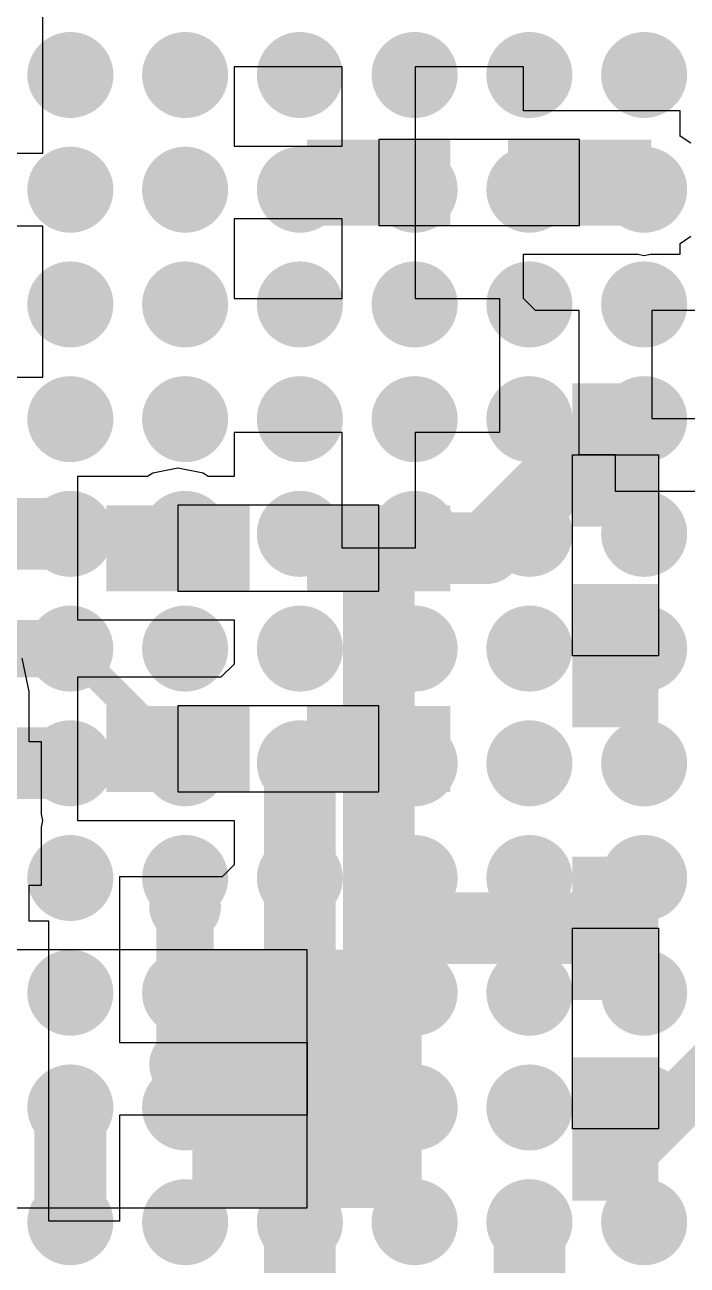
# Model space of a CAD drawing. Header units: millimetres. Extents: x 15 to 122, y 23 to 96.
# Drawn here: x 60.841 to 63.15, y 60.85 to 65.175 of the extents above; entities that cross this region are included whole.
import ezdxf

# ---------------------------------------------------------------- set-up
doc = ezdxf.new("R2010")
doc.units = ezdxf.units.MM
for name, color, linetype in [('Bottom Modules', 3, 'Continuous'), ('BottomLayer', 5, 'Continuous'), ('BottomPaste', 16, 'Continuous'), ('TopLayer', 1, 'Continuous'), ('TopPaste', 8, 'Continuous'), ('TopSolder', 216, 'Continuous')]:
    doc.layers.add(name, color=color, linetype=linetype)

msp = doc.modelspace()

# ---------------------------------------------------------------- linework, layer by layer
at = {"layer": 'Bottom Modules'}
for points in [[(62.075, 64.775), (62.075, 64.475), (62.775, 64.475), (62.775, 64.775)], [(63.05, 63.675), (63.05, 62.975), (62.75, 62.975), (62.75, 63.675)], [(61.375, 63.5), (61.375, 63.2), (62.075, 63.2), (62.075, 63.5)], [(61.375, 62.8), (61.375, 62.5), (62.075, 62.5), (62.075, 62.8)], [(63.05, 62.025), (63.05, 61.325), (62.75, 61.325), (62.75, 62.025)], [(61.825, 61.05), (61.825, 61.95), (60.425, 61.95), (60.425, 61.05)]]:
    msp.add_lwpolyline(points, close=True, dxfattribs=at)
at = {"layer": 'BottomLayer'}
for p, q in [((60.904, 64.727), (60.904, 65.254)), ((61.948, 65.029), (61.571, 65.029)), ((61.571, 65.029), (61.571, 64.752)), ((61.948, 64.752), (61.948, 65.029)), ((62.579, 65.029), (62.202, 65.029)), ((62.202, 65.029), (62.202, 64.625)), ((62.579, 64.875), (62.579, 65.029)), ((63.125, 64.875), (62.579, 64.875)), ((63.125, 64.7871), (63.125, 64.875)), ((61.571, 64.752), (61.948, 64.752)), ((63.1622, 64.7622), (63.125, 64.7871)), ((60.327, 64.727), (60.904, 64.727)), ((62.202, 64.625), (62.202, 64.221)), ((61.948, 64.498), (61.571, 64.498)), ((61.571, 64.498), (61.571, 64.221)), ((61.948, 64.221), (61.948, 64.498)), ((60.904, 64.473), (60.327, 64.473)), ((60.904, 63.946), (60.904, 64.473)), ((63.125, 64.4129), (63.1622, 64.4378)), ((63.125, 64.375), (63.125, 64.4129)), ((62.579, 64.2497), (62.579, 64.375)), ((62.579, 64.375), (62.9778, 64.375)), ((62.9778, 64.375), (63, 64.3706)), ((63, 64.3706), (63.0222, 64.375)), ((63.0222, 64.375), (63.125, 64.375)), ((62.579, 64.221), (62.579, 64.2497)), ((62.579, 64.2497), (62.579, 64.2497)), ((62.579, 64.2497), (62.579, 64.2497)), ((61.571, 64.221), (61.948, 64.221)), ((62.202, 64.221), (62.496, 64.221)), ((62.496, 64.221), (62.496, 64.221)), ((62.496, 64.221), (62.496, 64.221)), ((62.496, 64.221), (62.496, 64.179)), ((62.621, 64.179), (62.579, 64.221)), ((62.579, 64.221), (62.579, 64.221)), ((62.579, 64.221), (62.579, 64.221)), ((62.579, 64.221), (62.579, 64.221)), ((62.579, 64.221), (62.579, 64.221)), ((62.579, 64.221), (62.579, 64.221)), ((62.579, 64.221), (62.579, 64.221)), ((62.496, 64.179), (62.496, 64.179)), ((62.496, 64.179), (62.496, 64.1503)), ((62.496, 64.1503), (62.496, 64.1503)), ((62.496, 64.1503), (62.496, 64.1503)), ((62.496, 64.1503), (62.496, 63.754)), ((62.773, 64.179), (62.621, 64.179)), ((62.773, 63.675), (62.773, 64.179)), ((63.304, 64.179), (63.027, 64.179)), ((63.027, 64.179), (63.027, 63.802)), ((60.327, 63.946), (60.904, 63.946)), ((63.027, 63.802), (63.304, 63.802)), ((61.948, 63.754), (61.571, 63.754)), ((61.571, 63.754), (61.571, 63.6)), ((61.948, 63.35), (61.948, 63.754)), ((62.496, 63.754), (62.202, 63.754)), ((62.202, 63.754), (62.202, 63.35)), ((62.9, 63.675), (62.773, 63.675)), ((62.9, 63.548), (62.9, 63.675)), ((61.375, 63.6294), (61.2872, 63.6119)), ((61.4628, 63.6119), (61.375, 63.6294)), ((61.2693, 63.6), (61.025, 63.6)), ((61.025, 63.6), (61.025, 63.1)), ((61.2872, 63.6119), (61.2693, 63.6)), ((61.4807, 63.6), (61.4628, 63.6119)), ((61.571, 63.6), (61.4807, 63.6)), ((63.304, 63.548), (62.9, 63.548)), ((62.202, 63.35), (61.948, 63.35)), ((61.025, 63.1), (61.571, 63.1)), ((61.571, 63.1), (61.571, 62.946)), ((60.8559, 62.85), (60.8326, 62.9671)), ((61.571, 62.946), (61.525, 62.9)), ((61.571, 62.946), (61.571, 62.946)), ((61.571, 62.946), (61.571, 62.946)), ((61.525, 62.9), (61.025, 62.9)), ((61.025, 62.9), (61.025, 62.4)), ((60.8559, 62.675), (60.8559, 62.85)), ((60.9, 62.675), (60.8559, 62.675)), ((60.9, 62.4222), (60.9, 62.675)), ((60.9044, 62.4), (60.9, 62.4222)), ((60.9, 62.3778), (60.9044, 62.4)), ((60.9, 62.175), (60.9, 62.3778)), ((61.025, 62.4), (61.571, 62.4)), ((61.571, 62.4), (61.571, 62.246)), ((61.571, 62.246), (61.529, 62.204)), ((61.571, 62.246), (61.571, 62.246)), ((61.571, 62.246), (61.571, 62.246)), ((61.529, 62.204), (61.171, 62.204)), ((61.171, 62.204), (61.171, 61.627)), ((60.8559, 62.05), (60.8559, 62.175)), ((60.8559, 62.175), (60.9, 62.175)), ((60.925, 62.05), (60.8559, 62.05)), ((60.925, 61.004), (60.925, 62.05)), ((61.171, 61.627), (61.825, 61.627)), ((61.825, 61.627), (61.825, 61.373)), ((61.825, 61.373), (61.171, 61.373)), ((61.171, 61.373), (61.171, 61.004)), ((61.171, 61.004), (60.925, 61.004))]:
    msp.add_line(p, q, dxfattribs=at)
for points, const_width in [([(61.8875, 64.625, 1), (62.0125, 64.625, 1)], 0.125), ([(62.1375, 64.625, 1), (62.2625, 64.625, 1)], 0.125), ([(62.9375, 64.6, 1), (63.0625, 64.6, 1)], 0.125), ([(62.8375, 63.8, 1), (62.9625, 63.8, 1)], 0.125), ([(62.7125, 63.675, 1), (62.8375, 63.675, 1)], 0.125), ([(62.7125, 63.675, 1), (62.8375, 63.675, 1)], 0.125), ([(62.8375, 63.675, 1), (62.9625, 63.675, 1)], 0.125), ([(62.8375, 63.548, 1), (62.9625, 63.548, 1)], 0.125), ([(61.3125, 63.4, 1), (61.4375, 63.4, 1)], 0.125), ([(61.8855, 63.35, 1), (62.0105, 63.35, 1)], 0.125), ([(62.0125, 63.35, 1), (62.1375, 63.35, 1)], 0.125), ([(62.0125, 63.35, 1), (62.1375, 63.35, 1)], 0.125), ([(62.0125, 63.35, 1), (62.1375, 63.35, 1)], 0.125), ([(62.1395, 63.35, 1), (62.2645, 63.35, 1)], 0.125), ([(62.1395, 63.35, 1), (62.2645, 63.35, 1)], 0.125), ([(62.1395, 63.35, 1), (62.2645, 63.35, 1)], 0.125), ([(62.3875, 63.35, 1), (62.5125, 63.35, 1)], 0.125), ([(62.3875, 63.35, 1), (62.5125, 63.35, 1)], 0.125), ([(62.3875, 63.35, 1), (62.5125, 63.35, 1)], 0.125), ([(62.3875, 63.35, 1), (62.5125, 63.35, 1)], 0.125), ([(62.3875, 63.35, 1), (62.5125, 63.35, 1)], 0.125), ([(62.8375, 62.975, 1), (62.9625, 62.975, 1)], 0.125), ([(61.2625, 62.65, 1), (61.3875, 62.65, 1)], 0.125), ([(61.8375, 62.65, 1), (61.9625, 62.65, 1)], 0.125), ([(62.0125, 62.65, 1), (62.1375, 62.65, 1)], 0.125), ([(62.0125, 62.65, 1), (62.1375, 62.65, 1)], 0.125), ([(62.0125, 62.65, 1), (62.1375, 62.65, 1)], 0.125), ([(62.0875, 62.65, 1), (62.2125, 62.65, 1)], 0.125), ([(62.0875, 62.65, 1), (62.2125, 62.65, 1)], 0.125), ([(62.8375, 62.15, 1), (62.9625, 62.15, 1)], 0.125), ([(62.0375, 62.025, 1), (62.1625, 62.025, 1)], 0.125), ([(62.8375, 62.025, 1), (62.9625, 62.025, 1)], 0.125), ([(62.8375, 61.9, 1), (62.9625, 61.9, 1)], 0.125), ([(61.5125, 61.825, 1), (61.6375, 61.825, 1)], 0.125), ([(61.7875, 61.85, 1), (61.9125, 61.85, 1)], 0.125), ([(62.0375, 61.85, 1), (62.1625, 61.85, 1)], 0.125), ([(62.0125, 61.75, 1), (62.1375, 61.75, 1)], 0.125), ([(62.0125, 61.75, 1), (62.1375, 61.75, 1)], 0.125), ([(61.5125, 61.575, 1), (61.6375, 61.575, 1)], 0.125), ([(62.0375, 61.575, 1), (62.1625, 61.575, 1)], 0.125), ([(61.7625, 61.5, 1), (61.8875, 61.5, 1)], 0.125), ([(62.8375, 61.375, 1), (62.9625, 61.375, 1)], 0.125), ([(62.9375, 61.2875, 1), (63.0375, 61.2875, 1)], 0.1), ([(62.9375, 61.2875, 1), (63.0375, 61.2875, 1)], 0.1), ([(62.8, 61.25, 1), (62.9, 61.25, 1)], 0.1), ([(62.85, 61.25, 1), (62.95, 61.25, 1)], 0.1), ([(62.85, 61.25, 1), (62.95, 61.25, 1)], 0.1), ([(62.85, 61.25, 1), (62.95, 61.25, 1)], 0.1), ([(62.85, 61.25, 1), (62.95, 61.25, 1)], 0.1), ([(62.9, 61.25, 1), (63, 61.25, 1)], 0.1), ([(62.9, 61.25, 1), (63, 61.25, 1)], 0.1), ([(62.9125, 61.2625, 1), (63.0125, 61.2625, 1)], 0.1), ([(62.9125, 61.2625, 1), (63.0125, 61.2625, 1)], 0.1), ([(61.6375, 61.175, 1), (61.7625, 61.175, 1)], 0.125)]:
    msp.add_lwpolyline(points, format="xyb", close=True, dxfattribs=dict(at, const_width=const_width))
for points, const_width in [([(62.45, 63.35), (62.775, 63.675)], 0.25), ([(62.775, 63.675), (62.9, 63.675)], 0.25), ([(62.075, 63.35), (62.202, 63.35)], 0.25), ([(62.075, 62.65), (62.075, 63.35)], 0.25), ([(62.075, 63.35), (62.45, 63.35)], 0.25), ([(62.202, 63.35), (62.45, 63.35)], 0.25), ([(62.45, 63.35), (62.45, 63.35)], 0.25), ([(62.075, 62.65), (62.15, 62.65)], 0.25), ([(62.075, 61.75), (62.075, 62.65)], 0.25), ([(62.1, 62.025), (62.9, 62.025)], 0.25), ([(61.825, 61.5), (62.075, 61.75)], 0.25), ([(62.9875, 61.2875), (63.375, 61.675)], 0.2), ([(62.9625, 61.2625), (62.9875, 61.2875)], 0.2), ([(62.85, 61.25), (62.9, 61.25)], 0.2), ([(62.9, 61.25), (62.95, 61.25)], 0.2), ([(62.9, 61.25), (62.9, 61.25)], 0.2), ([(62.95, 61.25), (62.9625, 61.2625)], 0.2)]:
    msp.add_lwpolyline(points, dxfattribs=dict(at, const_width=const_width))
for points in [[(62.325, 64.475), (62.325, 64.775), (61.825, 64.475), (61.825, 64.775)], [(63.025, 64.475), (63.025, 64.775), (62.525, 64.475), (62.525, 64.775)], [(62.75, 63.425), (63.05, 63.425), (62.75, 63.925), (63.05, 63.925)], [(61.125, 63.5), (61.125, 63.2), (61.625, 63.5), (61.625, 63.2)], [(61.825, 63.5), (61.825, 63.2), (62.325, 63.5), (62.325, 63.2)], [(62.75, 62.725), (63.05, 62.725), (62.75, 63.225), (63.05, 63.225)], [(61.625, 62.5), (61.625, 62.8), (61.125, 62.5), (61.125, 62.8)], [(62.325, 62.5), (62.325, 62.8), (61.825, 62.5), (61.825, 62.8)], [(62.75, 61.775), (63.05, 61.775), (62.75, 62.275), (63.05, 62.275)], [(61.425, 61.95), (61.425, 61.05), (62.225, 61.95), (62.225, 61.05)], [(62.75, 61.075), (63.05, 61.075), (62.75, 61.575), (63.05, 61.575)]]:
    msp.add_solid(points, dxfattribs=at)
at = {"layer": 'BottomPaste'}
for points in [[(62.325, 64.475), (62.325, 64.775), (61.825, 64.475), (61.825, 64.775)], [(62.325, 64.475), (62.325, 64.775), (61.825, 64.475), (61.825, 64.775)], [(63.025, 64.475), (63.025, 64.775), (62.525, 64.475), (62.525, 64.775)], [(63.025, 64.475), (63.025, 64.775), (62.525, 64.475), (62.525, 64.775)], [(62.75, 63.425), (63.05, 63.425), (62.75, 63.925), (63.05, 63.925)], [(62.75, 63.425), (63.05, 63.425), (62.75, 63.925), (63.05, 63.925)], [(61.125, 63.5), (61.125, 63.2), (61.625, 63.5), (61.625, 63.2)], [(61.125, 63.5), (61.125, 63.2), (61.625, 63.5), (61.625, 63.2)], [(61.825, 63.5), (61.825, 63.2), (62.325, 63.5), (62.325, 63.2)], [(61.825, 63.5), (61.825, 63.2), (62.325, 63.5), (62.325, 63.2)], [(62.75, 62.725), (63.05, 62.725), (62.75, 63.225), (63.05, 63.225)], [(62.75, 62.725), (63.05, 62.725), (62.75, 63.225), (63.05, 63.225)], [(61.625, 62.5), (61.625, 62.8), (61.125, 62.5), (61.125, 62.8)], [(61.625, 62.5), (61.625, 62.8), (61.125, 62.5), (61.125, 62.8)], [(62.325, 62.5), (62.325, 62.8), (61.825, 62.5), (61.825, 62.8)], [(62.325, 62.5), (62.325, 62.8), (61.825, 62.5), (61.825, 62.8)], [(62.75, 61.775), (63.05, 61.775), (62.75, 62.275), (63.05, 62.275)], [(62.75, 61.775), (63.05, 61.775), (62.75, 62.275), (63.05, 62.275)], [(61.425, 61.95), (61.425, 61.05), (62.225, 61.95), (62.225, 61.05)], [(61.425, 61.95), (61.425, 61.05), (62.225, 61.95), (62.225, 61.05)], [(62.75, 61.075), (63.05, 61.075), (62.75, 61.575), (63.05, 61.575)], [(62.75, 61.075), (63.05, 61.075), (62.75, 61.575), (63.05, 61.575)]]:
    msp.add_solid(points, dxfattribs=at)
at = {"layer": 'TopLayer'}
for points, const_width in [([(60.925, 65, 1), (61.075, 65, 1)], 0.15), ([(61.325, 65, 1), (61.475, 65, 1)], 0.15), ([(61.725, 65, 1), (61.875, 65, 1)], 0.15), ([(62.125, 65, 1), (62.275, 65, 1)], 0.15), ([(62.525, 65, 1), (62.675, 65, 1)], 0.15), ([(62.925, 65, 1), (63.075, 65, 1)], 0.15), ([(62.9375, 65, 1), (63.0625, 65, 1)], 0.125), ([(60.925, 64.6, 1), (61.075, 64.6, 1)], 0.15), ([(61.325, 64.6, 1), (61.475, 64.6, 1)], 0.15), ([(61.725, 64.6, 1), (61.875, 64.6, 1)], 0.15), ([(62.125, 64.6, 1), (62.275, 64.6, 1)], 0.15), ([(62.525, 64.6, 1), (62.675, 64.6, 1)], 0.15), ([(62.925, 64.6, 1), (63.075, 64.6, 1)], 0.15), ([(62.9375, 64.6, 1), (63.0625, 64.6, 1)], 0.125), ([(60.925, 64.2, 1), (61.075, 64.2, 1)], 0.15), ([(60.9375, 64.2, 1), (61.0625, 64.2, 1)], 0.125), ([(61.325, 64.2, 1), (61.475, 64.2, 1)], 0.15), ([(61.725, 64.2, 1), (61.875, 64.2, 1)], 0.15), ([(62.125, 64.2, 1), (62.275, 64.2, 1)], 0.15), ([(62.525, 64.2, 1), (62.675, 64.2, 1)], 0.15), ([(62.925, 64.2, 1), (63.075, 64.2, 1)], 0.15), ([(62.9375, 64.2, 1), (63.0625, 64.2, 1)], 0.125), ([(60.975, 64.2, 1), (61.025, 64.2, 1)], 0.05), ([(60.975, 64.2, 1), (61.025, 64.2, 1)], 0.05), ([(60.925, 63.8, 1), (61.075, 63.8, 1)], 0.15), ([(61.325, 63.8, 1), (61.475, 63.8, 1)], 0.15), ([(61.725, 63.8, 1), (61.875, 63.8, 1)], 0.15), ([(62.125, 63.8, 1), (62.275, 63.8, 1)], 0.15), ([(62.525, 63.8, 1), (62.675, 63.8, 1)], 0.15), ([(62.5375, 63.8, 1), (62.6625, 63.8, 1)], 0.125), ([(62.925, 63.8, 1), (63.075, 63.8, 1)], 0.15), ([(62.9375, 63.8, 1), (63.0625, 63.8, 1)], 0.125), ([(60.925, 63.4, 1), (61.075, 63.4, 1)], 0.15), ([(61.325, 63.4, 1), (61.475, 63.4, 1)], 0.15), ([(61.725, 63.4, 1), (61.875, 63.4, 1)], 0.15), ([(62.125, 63.4, 1), (62.275, 63.4, 1)], 0.15), ([(62.525, 63.4, 1), (62.675, 63.4, 1)], 0.15), ([(62.925, 63.4, 1), (63.075, 63.4, 1)], 0.15), ([(60.9375, 63.4, 1), (61.0625, 63.4, 1)], 0.125), ([(60.9375, 63.4, 1), (61.0625, 63.4, 1)], 0.125), ([(60.9375, 63.4, 1), (61.0625, 63.4, 1)], 0.125), ([(60.9375, 63.4, 1), (61.0625, 63.4, 1)], 0.125), ([(61.3375, 63.4, 1), (61.4625, 63.4, 1)], 0.125), ([(60.925, 63, 1), (61.075, 63, 1)], 0.15), ([(61.325, 63, 1), (61.475, 63, 1)], 0.15), ([(61.725, 63, 1), (61.875, 63, 1)], 0.15), ([(62.125, 63, 1), (62.275, 63, 1)], 0.15), ([(62.525, 63, 1), (62.675, 63, 1)], 0.15), ([(62.925, 63, 1), (63.075, 63, 1)], 0.15), ([(60.9375, 63, 1), (61.0625, 63, 1)], 0.125), ([(61.3375, 63, 1), (61.4625, 63, 1)], 0.125), ([(60.95, 63, 1), (61.05, 63, 1)], 0.1), ([(60.975, 63, 1), (61.025, 63, 1)], 0.05), ([(60.925, 62.6, 1), (61.075, 62.6, 1)], 0.15), ([(60.9375, 62.6, 1), (61.0625, 62.6, 1)], 0.125), ([(60.9375, 62.6, 1), (61.0625, 62.6, 1)], 0.125), ([(61.325, 62.6, 1), (61.475, 62.6, 1)], 0.15), ([(61.3375, 62.6, 1), (61.4625, 62.6, 1)], 0.125), ([(61.725, 62.6, 1), (61.875, 62.6, 1)], 0.15), ([(61.7375, 62.6, 1), (61.8625, 62.6, 1)], 0.125), ([(61.7375, 62.6, 1), (61.8625, 62.6, 1)], 0.125), ([(62.125, 62.6, 1), (62.275, 62.6, 1)], 0.15), ([(62.525, 62.6, 1), (62.675, 62.6, 1)], 0.15), ([(62.925, 62.6, 1), (63.075, 62.6, 1)], 0.15), ([(61.375, 62.6, 1), (61.425, 62.6, 1)], 0.05), ([(61.375, 62.6, 1), (61.425, 62.6, 1)], 0.05), ([(61.375, 62.6, 1), (61.425, 62.6, 1)], 0.05), ([(60.925, 62.2, 1), (61.075, 62.2, 1)], 0.15), ([(60.9375, 62.2, 1), (61.0625, 62.2, 1)], 0.125), ([(61.325, 62.2, 1), (61.475, 62.2, 1)], 0.15), ([(61.725, 62.2, 1), (61.875, 62.2, 1)], 0.15), ([(61.7375, 62.2, 1), (61.8625, 62.2, 1)], 0.125), ([(61.7375, 62.2, 1), (61.8625, 62.2, 1)], 0.125), ([(61.7375, 62.2, 1), (61.8625, 62.2, 1)], 0.125), ([(62.125, 62.2, 1), (62.275, 62.2, 1)], 0.15), ([(62.525, 62.2, 1), (62.675, 62.2, 1)], 0.15), ([(62.925, 62.2, 1), (63.075, 62.2, 1)], 0.15), ([(61.35, 62.2, 1), (61.45, 62.2, 1)], 0.1), ([(61.3375, 62.1, 1), (61.4625, 62.1, 1)], 0.125), ([(60.925, 61.8, 1), (61.075, 61.8, 1)], 0.15), ([(61.325, 61.8, 1), (61.475, 61.8, 1)], 0.15), ([(61.725, 61.8, 1), (61.875, 61.8, 1)], 0.15), ([(62.125, 61.8, 1), (62.275, 61.8, 1)], 0.15), ([(62.525, 61.8, 1), (62.675, 61.8, 1)], 0.15), ([(62.925, 61.8, 1), (63.075, 61.8, 1)], 0.15), ([(61.35, 61.8, 1), (61.45, 61.8, 1)], 0.1), ([(61.35, 61.8, 1), (61.45, 61.8, 1)], 0.1), ([(61.7375, 61.8, 1), (61.8625, 61.8, 1)], 0.125), ([(61.7375, 61.8, 1), (61.8625, 61.8, 1)], 0.125), ([(61.7375, 61.8, 1), (61.8625, 61.8, 1)], 0.125), ([(61.3375, 61.55, 1), (61.4625, 61.55, 1)], 0.125), ([(60.925, 61.4, 1), (61.075, 61.4, 1)], 0.15), ([(61.325, 61.4, 1), (61.475, 61.4, 1)], 0.15), ([(61.725, 61.4, 1), (61.875, 61.4, 1)], 0.15), ([(62.125, 61.4, 1), (62.275, 61.4, 1)], 0.15), ([(62.525, 61.4, 1), (62.675, 61.4, 1)], 0.15), ([(62.925, 61.4, 1), (63.075, 61.4, 1)], 0.15), ([(60.9375, 61.4, 1), (61.0625, 61.4, 1)], 0.125), ([(60.9375, 61.4, 1), (61.0625, 61.4, 1)], 0.125), ([(61.7375, 61.4, 1), (61.8625, 61.4, 1)], 0.125), ([(61.7375, 61.4, 1), (61.8625, 61.4, 1)], 0.125), ([(61.7375, 61.4, 1), (61.8625, 61.4, 1)], 0.125), ([(61.35, 61.4, 1), (61.45, 61.4, 1)], 0.1), ([(60.925, 61, 1), (61.075, 61, 1)], 0.15), ([(60.9375, 61, 1), (61.0625, 61, 1)], 0.125), ([(60.9375, 61, 1), (61.0625, 61, 1)], 0.125), ([(61.325, 61, 1), (61.475, 61, 1)], 0.15), ([(61.3375, 61, 1), (61.4625, 61, 1)], 0.125), ([(61.725, 61, 1), (61.875, 61, 1)], 0.15), ([(61.7375, 61, 1), (61.8625, 61, 1)], 0.125), ([(61.7375, 61, 1), (61.8625, 61, 1)], 0.125), ([(61.7375, 61, 1), (61.8625, 61, 1)], 0.125), ([(62.125, 61, 1), (62.275, 61, 1)], 0.15), ([(62.525, 61, 1), (62.675, 61, 1)], 0.15), ([(62.5375, 61, 1), (62.6625, 61, 1)], 0.125), ([(62.5375, 61, 1), (62.6625, 61, 1)], 0.125), ([(62.925, 61, 1), (63.075, 61, 1)], 0.15), ([(62.9375, 61, 1), (63.0625, 61, 1)], 0.125)]:
    msp.add_lwpolyline(points, format="xyb", close=True, dxfattribs=dict(at, const_width=const_width))
for points, const_width in [([(61, 64.2), (61, 64.2)], 0.1), ([(60.6, 63.4), (61, 63.4)], 0.25), ([(61, 63.4), (61, 63.4)], 0.25), ([(60.6, 63), (61, 63)], 0.2), ([(61, 63), (61.4, 62.6)], 0.1), ([(60.6, 62.6), (61, 62.6)], 0.25), ([(61.8, 62.2), (61.8, 62.6)], 0.25), ([(61.4, 62.6), (61.4, 62.6)], 0.1), ([(61.8, 61.8), (61.8, 62.2)], 0.25), ([(61.4, 61.8), (61.4, 62.2)], 0.2), ([(61.4, 61.4), (61.4, 61.8)], 0.2), ([(61.8, 61.4), (61.8, 61.8)], 0.25), ([(61, 61), (61, 61.4)], 0.25), ([(61.8, 61), (61.8, 61.4)], 0.25), ([(61.8, 60.6), (61.8, 61)], 0.25), ([(62.6, 60.6), (62.6, 61)], 0.25)]:
    msp.add_lwpolyline(points, dxfattribs=dict(at, const_width=const_width))
at = {"layer": 'TopPaste', "const_width": 0.15}
for points in [[(60.925, 65, 1), (61.075, 65, 1)], [(60.925, 65, 1), (61.075, 65, 1)], [(61.325, 65, 1), (61.475, 65, 1)], [(61.325, 65, 1), (61.475, 65, 1)], [(61.725, 65, 1), (61.875, 65, 1)], [(61.725, 65, 1), (61.875, 65, 1)], [(62.125, 65, 1), (62.275, 65, 1)], [(62.125, 65, 1), (62.275, 65, 1)], [(62.525, 65, 1), (62.675, 65, 1)], [(62.525, 65, 1), (62.675, 65, 1)], [(62.925, 65, 1), (63.075, 65, 1)], [(62.925, 65, 1), (63.075, 65, 1)], [(60.925, 64.6, 1), (61.075, 64.6, 1)], [(60.925, 64.6, 1), (61.075, 64.6, 1)], [(61.325, 64.6, 1), (61.475, 64.6, 1)], [(61.325, 64.6, 1), (61.475, 64.6, 1)], [(61.725, 64.6, 1), (61.875, 64.6, 1)], [(61.725, 64.6, 1), (61.875, 64.6, 1)], [(62.125, 64.6, 1), (62.275, 64.6, 1)], [(62.125, 64.6, 1), (62.275, 64.6, 1)], [(62.525, 64.6, 1), (62.675, 64.6, 1)], [(62.525, 64.6, 1), (62.675, 64.6, 1)], [(62.925, 64.6, 1), (63.075, 64.6, 1)], [(62.925, 64.6, 1), (63.075, 64.6, 1)], [(60.925, 64.2, 1), (61.075, 64.2, 1)], [(60.925, 64.2, 1), (61.075, 64.2, 1)], [(61.325, 64.2, 1), (61.475, 64.2, 1)], [(61.325, 64.2, 1), (61.475, 64.2, 1)], [(61.725, 64.2, 1), (61.875, 64.2, 1)], [(61.725, 64.2, 1), (61.875, 64.2, 1)], [(62.125, 64.2, 1), (62.275, 64.2, 1)], [(62.125, 64.2, 1), (62.275, 64.2, 1)], [(62.525, 64.2, 1), (62.675, 64.2, 1)], [(62.525, 64.2, 1), (62.675, 64.2, 1)], [(62.925, 64.2, 1), (63.075, 64.2, 1)], [(62.925, 64.2, 1), (63.075, 64.2, 1)], [(60.925, 63.8, 1), (61.075, 63.8, 1)], [(60.925, 63.8, 1), (61.075, 63.8, 1)], [(61.325, 63.8, 1), (61.475, 63.8, 1)], [(61.325, 63.8, 1), (61.475, 63.8, 1)], [(61.725, 63.8, 1), (61.875, 63.8, 1)], [(61.725, 63.8, 1), (61.875, 63.8, 1)], [(62.125, 63.8, 1), (62.275, 63.8, 1)], [(62.125, 63.8, 1), (62.275, 63.8, 1)], [(62.525, 63.8, 1), (62.675, 63.8, 1)], [(62.525, 63.8, 1), (62.675, 63.8, 1)], [(62.925, 63.8, 1), (63.075, 63.8, 1)], [(62.925, 63.8, 1), (63.075, 63.8, 1)], [(60.925, 63.4, 1), (61.075, 63.4, 1)], [(60.925, 63.4, 1), (61.075, 63.4, 1)], [(61.325, 63.4, 1), (61.475, 63.4, 1)], [(61.325, 63.4, 1), (61.475, 63.4, 1)], [(61.725, 63.4, 1), (61.875, 63.4, 1)], [(61.725, 63.4, 1), (61.875, 63.4, 1)], [(62.125, 63.4, 1), (62.275, 63.4, 1)], [(62.125, 63.4, 1), (62.275, 63.4, 1)], [(62.525, 63.4, 1), (62.675, 63.4, 1)], [(62.525, 63.4, 1), (62.675, 63.4, 1)], [(62.925, 63.4, 1), (63.075, 63.4, 1)], [(62.925, 63.4, 1), (63.075, 63.4, 1)], [(60.925, 63, 1), (61.075, 63, 1)], [(60.925, 63, 1), (61.075, 63, 1)], [(61.325, 63, 1), (61.475, 63, 1)], [(61.325, 63, 1), (61.475, 63, 1)], [(61.725, 63, 1), (61.875, 63, 1)], [(61.725, 63, 1), (61.875, 63, 1)], [(62.125, 63, 1), (62.275, 63, 1)], [(62.125, 63, 1), (62.275, 63, 1)], [(62.525, 63, 1), (62.675, 63, 1)], [(62.525, 63, 1), (62.675, 63, 1)], [(62.925, 63, 1), (63.075, 63, 1)], [(62.925, 63, 1), (63.075, 63, 1)], [(60.925, 62.6, 1), (61.075, 62.6, 1)], [(60.925, 62.6, 1), (61.075, 62.6, 1)], [(61.325, 62.6, 1), (61.475, 62.6, 1)], [(61.325, 62.6, 1), (61.475, 62.6, 1)], [(61.725, 62.6, 1), (61.875, 62.6, 1)], [(61.725, 62.6, 1), (61.875, 62.6, 1)], [(62.125, 62.6, 1), (62.275, 62.6, 1)], [(62.125, 62.6, 1), (62.275, 62.6, 1)], [(62.525, 62.6, 1), (62.675, 62.6, 1)], [(62.525, 62.6, 1), (62.675, 62.6, 1)], [(62.925, 62.6, 1), (63.075, 62.6, 1)], [(62.925, 62.6, 1), (63.075, 62.6, 1)], [(60.925, 62.2, 1), (61.075, 62.2, 1)], [(60.925, 62.2, 1), (61.075, 62.2, 1)], [(61.325, 62.2, 1), (61.475, 62.2, 1)], [(61.325, 62.2, 1), (61.475, 62.2, 1)], [(61.725, 62.2, 1), (61.875, 62.2, 1)], [(61.725, 62.2, 1), (61.875, 62.2, 1)], [(62.125, 62.2, 1), (62.275, 62.2, 1)], [(62.125, 62.2, 1), (62.275, 62.2, 1)], [(62.525, 62.2, 1), (62.675, 62.2, 1)], [(62.525, 62.2, 1), (62.675, 62.2, 1)], [(62.925, 62.2, 1), (63.075, 62.2, 1)], [(62.925, 62.2, 1), (63.075, 62.2, 1)], [(60.925, 61.8, 1), (61.075, 61.8, 1)], [(60.925, 61.8, 1), (61.075, 61.8, 1)], [(61.325, 61.8, 1), (61.475, 61.8, 1)], [(61.325, 61.8, 1), (61.475, 61.8, 1)], [(61.725, 61.8, 1), (61.875, 61.8, 1)], [(61.725, 61.8, 1), (61.875, 61.8, 1)], [(62.125, 61.8, 1), (62.275, 61.8, 1)], [(62.125, 61.8, 1), (62.275, 61.8, 1)], [(62.525, 61.8, 1), (62.675, 61.8, 1)], [(62.525, 61.8, 1), (62.675, 61.8, 1)], [(62.925, 61.8, 1), (63.075, 61.8, 1)], [(62.925, 61.8, 1), (63.075, 61.8, 1)], [(60.925, 61.4, 1), (61.075, 61.4, 1)], [(60.925, 61.4, 1), (61.075, 61.4, 1)], [(61.325, 61.4, 1), (61.475, 61.4, 1)], [(61.325, 61.4, 1), (61.475, 61.4, 1)], [(61.725, 61.4, 1), (61.875, 61.4, 1)], [(61.725, 61.4, 1), (61.875, 61.4, 1)], [(62.125, 61.4, 1), (62.275, 61.4, 1)], [(62.125, 61.4, 1), (62.275, 61.4, 1)], [(62.525, 61.4, 1), (62.675, 61.4, 1)], [(62.525, 61.4, 1), (62.675, 61.4, 1)], [(62.925, 61.4, 1), (63.075, 61.4, 1)], [(62.925, 61.4, 1), (63.075, 61.4, 1)], [(60.925, 61, 1), (61.075, 61, 1)], [(60.925, 61, 1), (61.075, 61, 1)], [(61.325, 61, 1), (61.475, 61, 1)], [(61.325, 61, 1), (61.475, 61, 1)], [(61.725, 61, 1), (61.875, 61, 1)], [(61.725, 61, 1), (61.875, 61, 1)], [(62.125, 61, 1), (62.275, 61, 1)], [(62.125, 61, 1), (62.275, 61, 1)], [(62.525, 61, 1), (62.675, 61, 1)], [(62.525, 61, 1), (62.675, 61, 1)], [(62.925, 61, 1), (63.075, 61, 1)], [(62.925, 61, 1), (63.075, 61, 1)]]:
    msp.add_lwpolyline(points, format="xyb", close=True, dxfattribs=at)
at = {"layer": 'TopSolder', "const_width": 0.11}
for points in [[(60.945, 65, 1), (61.055, 65, 1)], [(60.945, 65, 1), (61.055, 65, 1)], [(61.345, 65, 1), (61.455, 65, 1)], [(61.345, 65, 1), (61.455, 65, 1)], [(61.745, 65, 1), (61.855, 65, 1)], [(61.745, 65, 1), (61.855, 65, 1)], [(62.145, 65, 1), (62.255, 65, 1)], [(62.145, 65, 1), (62.255, 65, 1)], [(62.545, 65, 1), (62.655, 65, 1)], [(62.545, 65, 1), (62.655, 65, 1)], [(62.945, 65, 1), (63.055, 65, 1)], [(62.945, 65, 1), (63.055, 65, 1)], [(60.945, 64.6, 1), (61.055, 64.6, 1)], [(60.945, 64.6, 1), (61.055, 64.6, 1)], [(61.345, 64.6, 1), (61.455, 64.6, 1)], [(61.345, 64.6, 1), (61.455, 64.6, 1)], [(61.745, 64.6, 1), (61.855, 64.6, 1)], [(61.745, 64.6, 1), (61.855, 64.6, 1)], [(62.145, 64.6, 1), (62.255, 64.6, 1)], [(62.145, 64.6, 1), (62.255, 64.6, 1)], [(62.545, 64.6, 1), (62.655, 64.6, 1)], [(62.545, 64.6, 1), (62.655, 64.6, 1)], [(62.945, 64.6, 1), (63.055, 64.6, 1)], [(62.945, 64.6, 1), (63.055, 64.6, 1)], [(60.945, 64.2, 1), (61.055, 64.2, 1)], [(60.945, 64.2, 1), (61.055, 64.2, 1)], [(61.345, 64.2, 1), (61.455, 64.2, 1)], [(61.345, 64.2, 1), (61.455, 64.2, 1)], [(61.745, 64.2, 1), (61.855, 64.2, 1)], [(61.745, 64.2, 1), (61.855, 64.2, 1)], [(62.145, 64.2, 1), (62.255, 64.2, 1)], [(62.145, 64.2, 1), (62.255, 64.2, 1)], [(62.545, 64.2, 1), (62.655, 64.2, 1)], [(62.545, 64.2, 1), (62.655, 64.2, 1)], [(62.945, 64.2, 1), (63.055, 64.2, 1)], [(62.945, 64.2, 1), (63.055, 64.2, 1)], [(60.945, 63.8, 1), (61.055, 63.8, 1)], [(60.945, 63.8, 1), (61.055, 63.8, 1)], [(61.345, 63.8, 1), (61.455, 63.8, 1)], [(61.345, 63.8, 1), (61.455, 63.8, 1)], [(61.745, 63.8, 1), (61.855, 63.8, 1)], [(61.745, 63.8, 1), (61.855, 63.8, 1)], [(62.145, 63.8, 1), (62.255, 63.8, 1)], [(62.145, 63.8, 1), (62.255, 63.8, 1)], [(62.545, 63.8, 1), (62.655, 63.8, 1)], [(62.545, 63.8, 1), (62.655, 63.8, 1)], [(62.945, 63.8, 1), (63.055, 63.8, 1)], [(62.945, 63.8, 1), (63.055, 63.8, 1)], [(60.945, 63.4, 1), (61.055, 63.4, 1)], [(60.945, 63.4, 1), (61.055, 63.4, 1)], [(61.345, 63.4, 1), (61.455, 63.4, 1)], [(61.345, 63.4, 1), (61.455, 63.4, 1)], [(61.745, 63.4, 1), (61.855, 63.4, 1)], [(61.745, 63.4, 1), (61.855, 63.4, 1)], [(62.145, 63.4, 1), (62.255, 63.4, 1)], [(62.145, 63.4, 1), (62.255, 63.4, 1)], [(62.545, 63.4, 1), (62.655, 63.4, 1)], [(62.545, 63.4, 1), (62.655, 63.4, 1)], [(62.945, 63.4, 1), (63.055, 63.4, 1)], [(62.945, 63.4, 1), (63.055, 63.4, 1)], [(60.945, 63, 1), (61.055, 63, 1)], [(60.945, 63, 1), (61.055, 63, 1)], [(61.345, 63, 1), (61.455, 63, 1)], [(61.345, 63, 1), (61.455, 63, 1)], [(61.745, 63, 1), (61.855, 63, 1)], [(61.745, 63, 1), (61.855, 63, 1)], [(62.145, 63, 1), (62.255, 63, 1)], [(62.145, 63, 1), (62.255, 63, 1)], [(62.545, 63, 1), (62.655, 63, 1)], [(62.545, 63, 1), (62.655, 63, 1)], [(62.945, 63, 1), (63.055, 63, 1)], [(62.945, 63, 1), (63.055, 63, 1)], [(60.945, 62.6, 1), (61.055, 62.6, 1)], [(60.945, 62.6, 1), (61.055, 62.6, 1)], [(61.345, 62.6, 1), (61.455, 62.6, 1)], [(61.345, 62.6, 1), (61.455, 62.6, 1)], [(61.745, 62.6, 1), (61.855, 62.6, 1)], [(61.745, 62.6, 1), (61.855, 62.6, 1)], [(62.145, 62.6, 1), (62.255, 62.6, 1)], [(62.145, 62.6, 1), (62.255, 62.6, 1)], [(62.545, 62.6, 1), (62.655, 62.6, 1)], [(62.545, 62.6, 1), (62.655, 62.6, 1)], [(62.945, 62.6, 1), (63.055, 62.6, 1)], [(62.945, 62.6, 1), (63.055, 62.6, 1)], [(60.945, 62.2, 1), (61.055, 62.2, 1)], [(60.945, 62.2, 1), (61.055, 62.2, 1)], [(61.345, 62.2, 1), (61.455, 62.2, 1)], [(61.345, 62.2, 1), (61.455, 62.2, 1)], [(61.745, 62.2, 1), (61.855, 62.2, 1)], [(61.745, 62.2, 1), (61.855, 62.2, 1)], [(62.145, 62.2, 1), (62.255, 62.2, 1)], [(62.145, 62.2, 1), (62.255, 62.2, 1)], [(62.545, 62.2, 1), (62.655, 62.2, 1)], [(62.545, 62.2, 1), (62.655, 62.2, 1)], [(62.945, 62.2, 1), (63.055, 62.2, 1)], [(62.945, 62.2, 1), (63.055, 62.2, 1)], [(60.945, 61.8, 1), (61.055, 61.8, 1)], [(60.945, 61.8, 1), (61.055, 61.8, 1)], [(61.345, 61.8, 1), (61.455, 61.8, 1)], [(61.345, 61.8, 1), (61.455, 61.8, 1)], [(61.745, 61.8, 1), (61.855, 61.8, 1)], [(61.745, 61.8, 1), (61.855, 61.8, 1)], [(62.145, 61.8, 1), (62.255, 61.8, 1)], [(62.145, 61.8, 1), (62.255, 61.8, 1)], [(62.545, 61.8, 1), (62.655, 61.8, 1)], [(62.545, 61.8, 1), (62.655, 61.8, 1)], [(62.945, 61.8, 1), (63.055, 61.8, 1)], [(62.945, 61.8, 1), (63.055, 61.8, 1)], [(60.945, 61.4, 1), (61.055, 61.4, 1)], [(60.945, 61.4, 1), (61.055, 61.4, 1)], [(61.345, 61.4, 1), (61.455, 61.4, 1)], [(61.345, 61.4, 1), (61.455, 61.4, 1)], [(61.745, 61.4, 1), (61.855, 61.4, 1)], [(61.745, 61.4, 1), (61.855, 61.4, 1)], [(62.145, 61.4, 1), (62.255, 61.4, 1)], [(62.145, 61.4, 1), (62.255, 61.4, 1)], [(62.545, 61.4, 1), (62.655, 61.4, 1)], [(62.545, 61.4, 1), (62.655, 61.4, 1)], [(62.945, 61.4, 1), (63.055, 61.4, 1)], [(62.945, 61.4, 1), (63.055, 61.4, 1)], [(60.945, 61, 1), (61.055, 61, 1)], [(60.945, 61, 1), (61.055, 61, 1)], [(61.345, 61, 1), (61.455, 61, 1)], [(61.345, 61, 1), (61.455, 61, 1)], [(61.745, 61, 1), (61.855, 61, 1)], [(61.745, 61, 1), (61.855, 61, 1)], [(62.145, 61, 1), (62.255, 61, 1)], [(62.145, 61, 1), (62.255, 61, 1)], [(62.545, 61, 1), (62.655, 61, 1)], [(62.545, 61, 1), (62.655, 61, 1)], [(62.945, 61, 1), (63.055, 61, 1)], [(62.945, 61, 1), (63.055, 61, 1)]]:
    msp.add_lwpolyline(points, format="xyb", close=True, dxfattribs=at)

doc.saveas('drawing.dxf')
